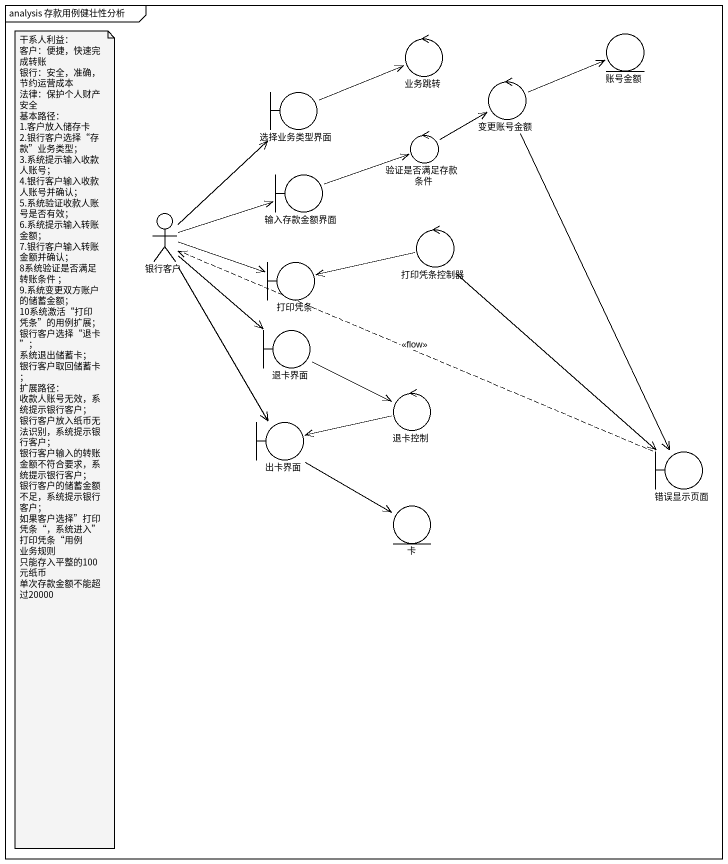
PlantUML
@startuml
mainframe analysis 存款用例健壮性分析
control 业务跳转
entity 账号金额
control 变更账号金额
boundary 选择业务类型界面
control 验证是否满足存款条件
boundary 输入存款金额界面
actor 银行客户
control 打印凭条控制器
boundary 打印凭条
boundary 退卡界面
control 退卡控制
boundary 出卡界面
boundary 错误显示页面
entity 卡
变更账号金额 -right-> 账号金额
变更账号金额 --> 错误显示页面
选择业务类型界面 -right-> 业务跳转
验证是否满足存款条件 -up-> 变更账号金额
输入存款金额界面 -right-> 验证是否满足存款条件
银行客户 -up-> 选择业务类型界面
银行客户 -right-> 输入存款金额界面
银行客户 -right-> 打印凭条
银行客户 --> 退卡界面
银行客户 --> 出卡界面
打印凭条控制器 -left-> 打印凭条
打印凭条控制器 --> 错误显示页面
退卡界面 -right-> 退卡控制
退卡控制 -left-> 出卡界面
出卡界面 --> 卡
错误显示页面 .left.> 银行客户 : <<flow>>
note as N1
  干系人利益：
  客户：便捷，快速完成转账
  银行：安全，准确，节约运营成本
  法律：保护个人财产安全
  基本路径：
  1.客户放入储存卡
  2.银行客户选择“存款”业务类型；
  3.系统提示输入收款人账号；
  4.银行客户输入收款人账号并确认；
  5.系统验证收款人账号是否有效；
  6.系统提示输入转账金额；
  7.银行客户输入转账金额并确认；
  8系统验证是否满足转账条件 ；
  9.系统变更双方账户的储蓄金额；
  10系统激活“打印凭条”的用例扩展；
  银行客户选择“退卡”；
  系统退出储蓄卡；
  银行客户取回储蓄卡；
  扩展路径：
  收款人账号无效，系统提示银行客户；
  银行客户放入纸币无法识别，系统提示银行客户；
  银行客户输入的转账金额不符合要求，系统提示银行客户；
  银行客户的储蓄金额不足，系统提示银行客户；
  如果客户选择”打印凭条“，系统进入”打印凭条“用例
  业务规则
  只能存入平整的100元纸币
  单次存款金额不能超过20000
end note
@enduml
